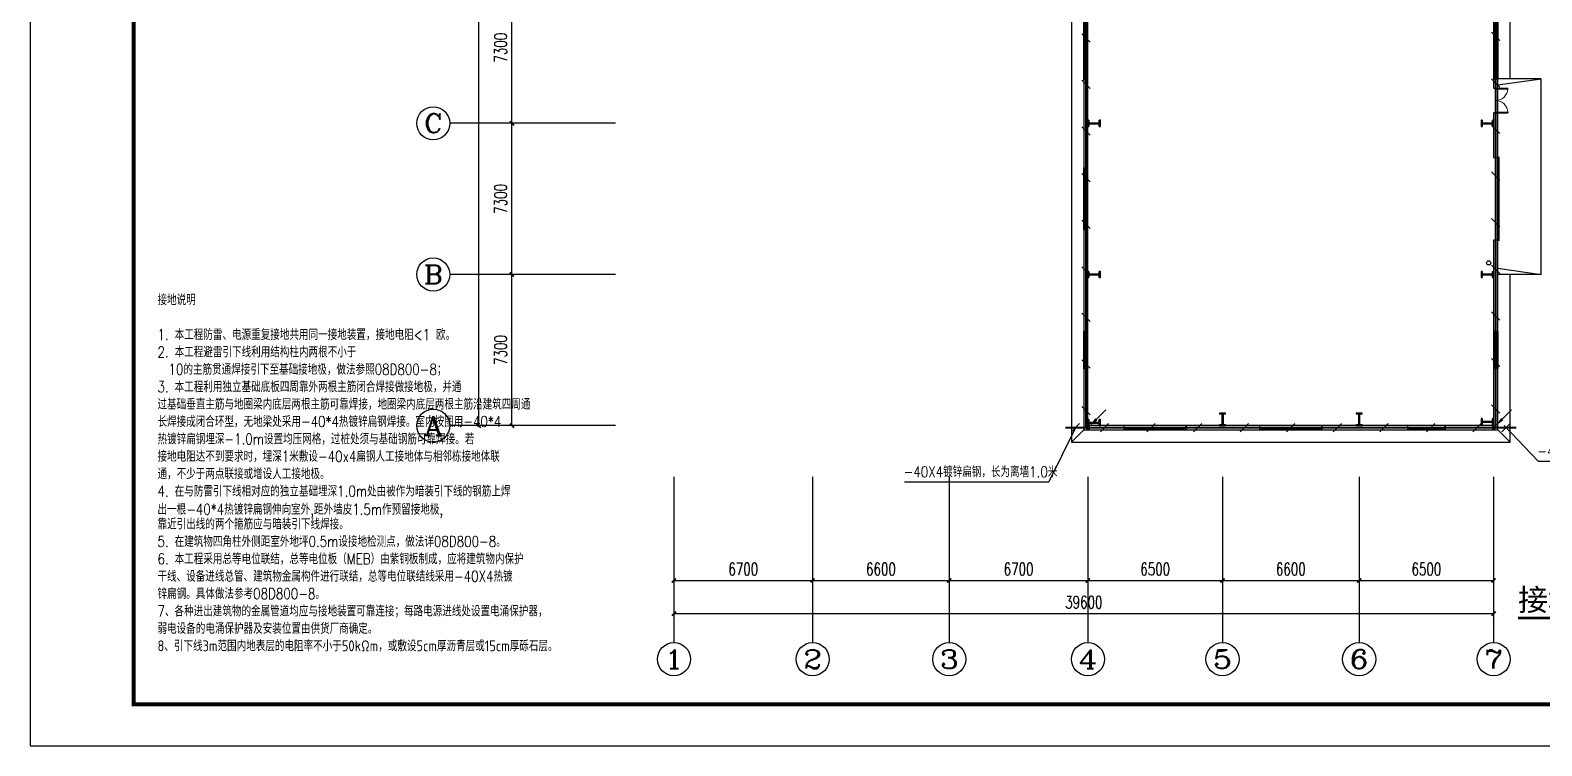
# Model space of a CAD drawing. Extents: x 1680110 to 2699828, y 269661 to 891349.
# Drawn here: x 2361418 to 2434440, y 389232 to 423781 of the extents above; entities that cross this region are included whole.
import ezdxf
from ezdxf.enums import TextEntityAlignment as Align

# ---------------------------------------------------------------- set-up
doc = ezdxf.new("R2010")
doc.units = 0
doc.header["$LTSCALE"] = 1000
doc.header["$MEASUREMENT"] = 0
doc.linetypes.add('CENTER2', pattern=[1.125, 0.75, -0.125, 0.125, -0.125])
doc.linetypes.add('DASH', pattern=[0.35, 0.25, -0.1])
for name, color, linetype in [('AXIS', 3, 'Continuous'), ('AXIS_TEXT', 7, 'Continuous'), ('COLUMN', 9, 'Continuous'), ('DIM-照明', 3, 'Continuous'), ('DIM-箱柜', 3, 'Continuous'), ('DIM_SYMB', 3, 'Continuous'), ('GROUND', 2, 'Continuous'), ('LWIRE', 4, 'Continuous'), ('PUB_TITLE', 4, 'Continuous'), ('SHTLN', 4, 'Continuous'), ('STAIR', 2, 'Continuous'), ('WALL', 9, 'Continuous'), ('WINDOW', 4, 'Continuous'), ('WIRE-接地', 4, 'Continuous'), ('钢柱', 7, 'Continuous')]:
    doc.layers.add(name, color=color, linetype=linetype)
doc.styles.add('_TCH_AXIS', font='COMPLEX', dxfattribs={"bigfont": 'GBCBIG'})
doc.styles.add('_TCH_DIM_T3', font='SIMPLEX', dxfattribs={"width": 0.705882, "bigfont": 'GBCBIG'})
doc.styles.add('_TEL_DIM', font='SIMPLEX', dxfattribs={"width": 0.8, "height": 3.5, "bigfont": 'HZTXT'})
doc.styles.add('COMPLEX', font='COMPLEX')
doc.styles.get("Standard").update_dxf_attribs({"font": 'gbenor.shx', "bigfont": 'gbcbig.shx'})
doc.styles.add('宋体', font='')
doc.styles.get('宋体').set_extended_font_data('NSimSun')
doc.dimstyles.new('_TCH_ARCH&&200', dxfattribs={"dimtxt": 595, "dimasz": 200, "dimexe": 500, "dimexo": 600, "dimgap": 252.5, "dimtad": 1, "dimdec": 0, "dimzin": 0, "dimdsep": 46, "dimtxsty": '_TCH_DIM_T3', "dimblk": 'ARCHTICK', "dimcen": 0.09, "dimclrt": 7, "dimazin": 2, "dimtfac": 1, "dimtdec": 0, "dimtix": 1, "dimtmove": 2, "dimatfit": 3, "dimfxl": 0, "dimtolj": 1, "dimtzin": 0, "dimarcsym": 0})

# ---------------------------------------------------------------- blocks, each defined once
blk = doc.blocks.new('A$C23043752')
at = {"layer": 'COLUMN'}
blk.add_hatch(color=256, dxfattribs=at).paths.add_polyline_path([(0, 600), (0, 550), (125, 550), (125, 50), (0, 50), (0, 0), (300, 0), (300, 50), (175, 50), (175, 550), (300, 550), (300, 600)])
for p, q in [((0, 600), (0, 550)), ((300, 600), (0, 600)), ((125, 550), (0, 550)), ((0, 50), (125, 50)), ((0, 50), (0, 0)), ((0, 0), (300, 0)), ((125, 550), (125, 50)), ((175, 550), (175, 50)), ((300, 550), (175, 550)), ((175, 50), (300, 50)), ((300, 550), (300, 600)), ((300, 0), (300, 50))]:
    blk.add_line(p, q, dxfattribs=at)
blk = doc.blocks.new('A$C2E6C69CD')
at = {"layer": 'COLUMN', "xscale": -1, "rotation": 359.9999999999998}
blk.add_blockref('A$C23043752', (300, 0), dxfattribs=at)
blk.add_blockref('A$C23043752', (300, 0), dxfattribs=at)
blk = doc.blocks.new('A$C6F9B7E11')
blk.add_blockref('A$C2E6C69CD', (0, 0))
blk = doc.blocks.new('$TelecSys$00000008')
blk.add_line((0.4, 0.4), (-0.4, -0.4))
blk = doc.blocks.new('$TelecSys$00000078')
for p, q in [((1.15, 1.15), (0.55, 0.55)), ((0.104, 0.104), (0.104, 0.104)), ((-0.104, -0.104), (-0.104, -0.104))]:
    blk.add_line(p, q)
at = {"const_width": 0.142}
blk.add_lwpolyline([(-0.071, 0, 1), (0.071, 0, 1)], format="xyb", close=True, dxfattribs=at)
blk.add_solid([(0.62, 0.48), (0.48, 0.62), (0.1, 0.1)])
at = {"width": 0.8, "flags": 9}
blk.add_attdef('A', (0, 0), '', height=0.00002, dxfattribs=at)
blk = doc.blocks.new('_ArchTick')
at = {"color": 0, "linetype": 'ByBlock', "const_width": 0.4}
blk.add_lwpolyline([(-0.5, -0.5), (0.5, 0.5)], dxfattribs=at)
blk = doc.blocks.new('*D46')
at = {"layer": 'AXIS', "color": 0, "lineweight": -2, "transparency": 16777216}
for p, q in [((2392516, 401612), (2392516, 396712)), ((2399216, 401612), (2399216, 396712)), ((2392516, 397212), (2399216, 397212))]:
    blk.add_line(p, q, dxfattribs=at)
at = {"layer": 'Defpoints', "color": 0, "transparency": 16777216}
for p in [(2392516, 402212), (2399216, 402212), (2399216, 397212)]:
    blk.add_point(p, dxfattribs=at)
at = {"layer": 'AXIS', "color": 0, "lineweight": -2, "transparency": 16777216, "xscale": 200, "yscale": 200, "zscale": 200, "rotation": 180}
blk.add_blockref('_ArchTick', (2392516, 397212), dxfattribs=at)
at = {"layer": 'AXIS', "color": 0, "lineweight": -2, "transparency": 16777216, "xscale": 200, "yscale": 200, "zscale": 200}
blk.add_blockref('_ArchTick', (2399216, 397212), dxfattribs=at)
at = {"layer": 'AXIS', "color": 7, "transparency": 16777216, "insert": (2395866, 397762), "char_height": 595, "attachment_point": 5, "style": '_TCH_DIM_T3'}
blk.add_mtext('\\A1;6700', dxfattribs=at)
blk = doc.blocks.new('*D47')
at = {"layer": 'AXIS', "color": 0, "lineweight": -2, "transparency": 16777216}
for p, q in [((2399216, 401612), (2399216, 396712)), ((2405816, 401612), (2405816, 396712)), ((2399216, 397212), (2405816, 397212))]:
    blk.add_line(p, q, dxfattribs=at)
at = {"layer": 'Defpoints', "color": 0, "transparency": 16777216}
for p in [(2399216, 402212), (2405816, 402212), (2405816, 397212)]:
    blk.add_point(p, dxfattribs=at)
at = {"layer": 'AXIS', "color": 0, "lineweight": -2, "transparency": 16777216, "xscale": 200, "yscale": 200, "zscale": 200, "rotation": 180}
blk.add_blockref('_ArchTick', (2399216, 397212), dxfattribs=at)
at = {"layer": 'AXIS', "color": 0, "lineweight": -2, "transparency": 16777216, "xscale": 200, "yscale": 200, "zscale": 200}
blk.add_blockref('_ArchTick', (2405816, 397212), dxfattribs=at)
at = {"layer": 'AXIS', "color": 7, "transparency": 16777216, "insert": (2402516, 397762), "char_height": 595, "attachment_point": 5, "style": '_TCH_DIM_T3'}
blk.add_mtext('\\A1;6600', dxfattribs=at)
blk = doc.blocks.new('*D48')
at = {"layer": 'AXIS', "color": 0, "lineweight": -2, "transparency": 16777216}
for p, q in [((2405816, 401612), (2405816, 396712)), ((2412516, 401612), (2412516, 396712)), ((2405816, 397212), (2412516, 397212))]:
    blk.add_line(p, q, dxfattribs=at)
at = {"layer": 'Defpoints', "color": 0, "transparency": 16777216}
for p in [(2405816, 402212), (2412516, 402212), (2412516, 397212)]:
    blk.add_point(p, dxfattribs=at)
at = {"layer": 'AXIS', "color": 0, "lineweight": -2, "transparency": 16777216, "xscale": 200, "yscale": 200, "zscale": 200, "rotation": 180}
blk.add_blockref('_ArchTick', (2405816, 397212), dxfattribs=at)
at = {"layer": 'AXIS', "color": 0, "lineweight": -2, "transparency": 16777216, "xscale": 200, "yscale": 200, "zscale": 200}
blk.add_blockref('_ArchTick', (2412516, 397212), dxfattribs=at)
at = {"layer": 'AXIS', "color": 7, "transparency": 16777216, "insert": (2409166, 397762), "char_height": 595, "attachment_point": 5, "style": '_TCH_DIM_T3'}
blk.add_mtext('\\A1;6700', dxfattribs=at)
blk = doc.blocks.new('*D49')
at = {"layer": 'AXIS', "color": 0, "lineweight": -2, "transparency": 16777216}
for p, q in [((2412516, 401612), (2412516, 396712)), ((2419016, 401612), (2419016, 396712)), ((2412516, 397212), (2419016, 397212))]:
    blk.add_line(p, q, dxfattribs=at)
at = {"layer": 'Defpoints', "color": 0, "transparency": 16777216}
for p in [(2412516, 402212), (2419016, 402212), (2419016, 397212)]:
    blk.add_point(p, dxfattribs=at)
at = {"layer": 'AXIS', "color": 0, "lineweight": -2, "transparency": 16777216, "xscale": 200, "yscale": 200, "zscale": 200, "rotation": 180}
blk.add_blockref('_ArchTick', (2412516, 397212), dxfattribs=at)
at = {"layer": 'AXIS', "color": 0, "lineweight": -2, "transparency": 16777216, "xscale": 200, "yscale": 200, "zscale": 200}
blk.add_blockref('_ArchTick', (2419016, 397212), dxfattribs=at)
at = {"layer": 'AXIS', "color": 7, "transparency": 16777216, "insert": (2415766, 397762), "char_height": 595, "attachment_point": 5, "style": '_TCH_DIM_T3'}
blk.add_mtext('\\A1;6500', dxfattribs=at)
blk = doc.blocks.new('*D50')
at = {"layer": 'AXIS', "color": 0, "lineweight": -2, "transparency": 16777216}
for p, q in [((2419016, 401612), (2419016, 396712)), ((2425616, 401612), (2425616, 396712)), ((2419016, 397212), (2425616, 397212))]:
    blk.add_line(p, q, dxfattribs=at)
at = {"layer": 'Defpoints', "color": 0, "transparency": 16777216}
for p in [(2419016, 402212), (2425616, 402212), (2425616, 397212)]:
    blk.add_point(p, dxfattribs=at)
at = {"layer": 'AXIS', "color": 0, "lineweight": -2, "transparency": 16777216, "xscale": 200, "yscale": 200, "zscale": 200, "rotation": 180}
blk.add_blockref('_ArchTick', (2419016, 397212), dxfattribs=at)
at = {"layer": 'AXIS', "color": 0, "lineweight": -2, "transparency": 16777216, "xscale": 200, "yscale": 200, "zscale": 200}
blk.add_blockref('_ArchTick', (2425616, 397212), dxfattribs=at)
at = {"layer": 'AXIS', "color": 7, "transparency": 16777216, "insert": (2422316, 397762), "char_height": 595, "attachment_point": 5, "style": '_TCH_DIM_T3'}
blk.add_mtext('\\A1;6600', dxfattribs=at)
blk = doc.blocks.new('*D51')
at = {"layer": 'AXIS', "color": 0, "lineweight": -2, "transparency": 16777216}
for p, q in [((2425616, 401612), (2425616, 396712)), ((2432116, 401612), (2432116, 396712)), ((2425616, 397212), (2432116, 397212))]:
    blk.add_line(p, q, dxfattribs=at)
at = {"layer": 'Defpoints', "color": 0, "transparency": 16777216}
for p in [(2425616, 402212), (2432116, 402212), (2432116, 397212)]:
    blk.add_point(p, dxfattribs=at)
at = {"layer": 'AXIS', "color": 0, "lineweight": -2, "transparency": 16777216, "xscale": 200, "yscale": 200, "zscale": 200, "rotation": 180}
blk.add_blockref('_ArchTick', (2425616, 397212), dxfattribs=at)
at = {"layer": 'AXIS', "color": 0, "lineweight": -2, "transparency": 16777216, "xscale": 200, "yscale": 200, "zscale": 200}
blk.add_blockref('_ArchTick', (2432116, 397212), dxfattribs=at)
at = {"layer": 'AXIS', "color": 7, "transparency": 16777216, "insert": (2428866, 397762), "char_height": 595, "attachment_point": 5, "style": '_TCH_DIM_T3'}
blk.add_mtext('\\A1;6500', dxfattribs=at)
blk = doc.blocks.new('*D52')
at = {"layer": 'AXIS', "color": 0, "lineweight": -2, "transparency": 16777216}
for p, q in [((2392516, 401612), (2392516, 395112)), ((2432116, 401612), (2432116, 395112)), ((2392516, 395612), (2432116, 395612))]:
    blk.add_line(p, q, dxfattribs=at)
at = {"layer": 'Defpoints', "color": 0, "transparency": 16777216}
for p in [(2392516, 402212), (2432116, 402212), (2432116, 395612)]:
    blk.add_point(p, dxfattribs=at)
at = {"layer": 'AXIS', "color": 0, "lineweight": -2, "transparency": 16777216, "xscale": 200, "yscale": 200, "zscale": 200, "rotation": 180}
blk.add_blockref('_ArchTick', (2392516, 395612), dxfattribs=at)
at = {"layer": 'AXIS', "color": 0, "lineweight": -2, "transparency": 16777216, "xscale": 200, "yscale": 200, "zscale": 200}
blk.add_blockref('_ArchTick', (2432116, 395612), dxfattribs=at)
at = {"layer": 'AXIS', "color": 7, "transparency": 16777216, "insert": (2412316, 396162), "char_height": 595, "attachment_point": 5, "style": '_TCH_DIM_T3'}
blk.add_mtext('\\A1;39600', dxfattribs=at)
blk = doc.blocks.new('*D53')
at = {"layer": 'AXIS', "color": 0, "lineweight": -2, "transparency": 16777216}
for p, q in [((2389088, 411988), (2384188, 411988)), ((2384688, 404688), (2384688, 411988)), ((2389088, 404688), (2384188, 404688))]:
    blk.add_line(p, q, dxfattribs=at)
at = {"layer": 'Defpoints', "color": 0, "transparency": 16777216}
for p in [(2384688, 411988), (2389688, 411988), (2389688, 404688)]:
    blk.add_point(p, dxfattribs=at)
at = {"layer": 'AXIS', "color": 0, "lineweight": -2, "transparency": 16777216, "xscale": 200, "yscale": 200, "zscale": 200}
for p, rotation in [((2384688, 411988), 90), ((2384688, 404688), 270)]:
    blk.add_blockref('_ArchTick', p, dxfattribs=dict(at, rotation=rotation))
at = {"layer": 'AXIS', "color": 7, "transparency": 16777216, "insert": (2384138, 408338), "char_height": 595, "attachment_point": 5, "rotation": 90, "style": '_TCH_DIM_T3'}
blk.add_mtext('\\A1;7300', dxfattribs=at)
blk = doc.blocks.new('*D54')
at = {"layer": 'AXIS', "color": 0, "lineweight": -2, "transparency": 16777216}
for p, q in [((2389088, 419288), (2384188, 419288)), ((2384688, 411988), (2384688, 419288)), ((2389088, 411988), (2384188, 411988))]:
    blk.add_line(p, q, dxfattribs=at)
at = {"layer": 'Defpoints', "color": 0, "transparency": 16777216}
for p in [(2384688, 419288), (2389688, 419288), (2389688, 411988)]:
    blk.add_point(p, dxfattribs=at)
at = {"layer": 'AXIS', "color": 0, "lineweight": -2, "transparency": 16777216, "xscale": 200, "yscale": 200, "zscale": 200}
for p, rotation in [((2384688, 419288), 90), ((2384688, 411988), 270)]:
    blk.add_blockref('_ArchTick', p, dxfattribs=dict(at, rotation=rotation))
at = {"layer": 'AXIS', "color": 7, "transparency": 16777216, "insert": (2384138, 415638), "char_height": 595, "attachment_point": 5, "rotation": 90, "style": '_TCH_DIM_T3'}
blk.add_mtext('\\A1;7300', dxfattribs=at)
blk = doc.blocks.new('*D55')
at = {"layer": 'AXIS', "color": 0, "lineweight": -2, "transparency": 16777216}
for p, q in [((2389088, 426588), (2384188, 426588)), ((2384688, 419288), (2384688, 426588)), ((2389088, 419288), (2384188, 419288))]:
    blk.add_line(p, q, dxfattribs=at)
at = {"layer": 'Defpoints', "color": 0, "transparency": 16777216}
for p in [(2384688, 426588), (2389688, 426588), (2389688, 419288)]:
    blk.add_point(p, dxfattribs=at)
at = {"layer": 'AXIS', "color": 0, "lineweight": -2, "transparency": 16777216, "xscale": 200, "yscale": 200, "zscale": 200}
for p, rotation in [((2384688, 426588), 90), ((2384688, 419288), 270)]:
    blk.add_blockref('_ArchTick', p, dxfattribs=dict(at, rotation=rotation))
at = {"layer": 'AXIS', "color": 7, "transparency": 16777216, "insert": (2384138, 422938), "char_height": 595, "attachment_point": 5, "rotation": 90, "style": '_TCH_DIM_T3'}
blk.add_mtext('\\A1;7300', dxfattribs=at)
blk = doc.blocks.new('*D60')
at = {"layer": 'AXIS', "color": 0, "lineweight": -2, "transparency": 16777216}
for p, q in [((2389088, 455788), (2382588, 455788)), ((2383088, 404688), (2383088, 455788)), ((2389088, 404688), (2382588, 404688))]:
    blk.add_line(p, q, dxfattribs=at)
at = {"layer": 'Defpoints', "color": 0, "transparency": 16777216}
for p in [(2383088, 455788), (2389688, 455788), (2389688, 404688)]:
    blk.add_point(p, dxfattribs=at)
at = {"layer": 'AXIS', "color": 0, "lineweight": -2, "transparency": 16777216, "xscale": 200, "yscale": 200, "zscale": 200}
for p, rotation in [((2383088, 455788), 90), ((2383088, 404688), 270)]:
    blk.add_blockref('_ArchTick', p, dxfattribs=dict(at, rotation=rotation))
at = {"layer": 'AXIS', "color": 7, "transparency": 16777216, "insert": (2382538, 430238), "char_height": 595, "attachment_point": 5, "rotation": 90, "style": '_TCH_DIM_T3'}
blk.add_mtext('\\A1;51100', dxfattribs=at)
blk = doc.blocks.new('$DorLib2D$00000137')
at = {"color": 0, "linetype": 'DASH'}
blk.add_line((-0.508, 0.723), (0.507, 0.723), dxfattribs=at)
blk = doc.blocks.new('$TCHSYS$WIN2D')
for p, q in [((-0.5, 0.5), (0.5, 0.5)), ((-0.5, 0.5), (-0.5, -0.5)), ((0.5, 0.5), (0.5, -0.5)), ((0.5, 0.167), (-0.5, 0.167)), ((0.5, -0.167), (-0.5, -0.167)), ((-0.5, -0.5), (0.5, -0.5))]:
    blk.add_line(p, q)
blk = doc.blocks.new('$DorLib2D$00000002')
for p, q in [((-0.5, 0), (-0.5, 0.4875)), ((-0.475, 0.4875), (-0.5, 0.4875)), ((-0.475, 0), (-0.475, 0.4875)), ((0.475, 0), (0.475, 0.4875)), ((0.475, 0.4875), (0.5, 0.4875)), ((0.5, 0), (0.5, 0.4875)), ((-0.5, 0), (-0.475, 0)), ((0.5, 0), (0.475, 0))]:
    blk.add_line(p, q)
at = {"lineweight": 13}
for centre, start, end in [((-0.4875, 0), 0, 88.530716), ((0.4875, 0), 91.469284, 180)]:
    blk.add_arc(centre, 0.4875, start, end, dxfattribs=at)
blk = doc.blocks.new('_AXISO')
blk.add_circle((0, 0), 0.5)
at = {"layer": 'AXIS_TEXT', "style": 'COMPLEX', "width": 1.041667}
blk.add_attdef('A', text='', height=0.56, dxfattribs=at).set_placement((-0.25, -0.28), (0.25, -0.28), align=Align.FIT)

msp = doc.modelspace()

# ---------------------------------------------------------------- linework, layer by layer
at = {"color": 8}
msp.add_circle((2431875.8, 412547.5), 100, dxfattribs=at)
at = {"layer": 'AXIS'}
for p, q in [((2389688.4, 419288), (2381688.4, 419288)), ((2389688.4, 411988), (2381688.4, 411988)), ((2389688.4, 404688), (2381688.4, 404688)), ((2392516, 402212), (2392516, 394212)), ((2399216, 402212), (2399216, 394212)), ((2405816, 402212), (2405816, 394212)), ((2412516, 402212), (2412516, 394212)), ((2419016, 402212), (2419016, 394212)), ((2425616, 402212), (2425616, 394212)), ((2432116, 402212), (2432116, 394212))]:
    msp.add_line(p, q, dxfattribs=at)
at = {"layer": 'DIM-照明'}
for p, q in [((2411916, 404588), (2410627.6, 401973)), ((2432616, 404688), (2434263.2, 402974.9)), ((2434263.2, 402974.9), (2441239, 402974.9)), ((2403651.7, 401973), (2410627.6, 401973))]:
    msp.add_line(p, q, dxfattribs=at)
at = {"layer": 'DIM_SYMB', "const_width": 140}
msp.add_lwpolyline([(2433293.1, 395401.4), (2443975.6, 395401.4)], dxfattribs=at)
at = {"layer": 'GROUND', "color": 8}
for p, q in [((2432316, 421438), (2432316, 439038)), ((2432916, 421438), (2432916, 439038)), ((2411716, 425788), (2411716, 403888)), ((2412316, 426388), (2412316, 404488)), ((2432316, 404488), (2432316, 411988)), ((2432916, 403888), (2432916, 411988)), ((2412316, 404488), (2411716, 403888)), ((2411716, 403888), (2432916, 403888)), ((2412316, 404488), (2432316, 404488)), ((2432316, 404488), (2432916, 403888))]:
    msp.add_line(p, q, dxfattribs=at)
at = {"layer": 'PUB_TITLE'}
msp.add_lwpolyline([(2361418.2, 389232.4), (2480218.2, 389232.4), (2480218.2, 473232.4), (2361418.2, 473232.4)], close=True, dxfattribs=at)
at = {"layer": 'PUB_TITLE', "const_width": 200}
msp.add_lwpolyline([(2366418.2, 391232.4), (2478218.2, 391232.4), (2478218.2, 471232.4), (2366418.2, 471232.4)], close=True, dxfattribs=at)
at = {"layer": 'STAIR', "color": 8}
for p, q in [((2434416, 421438), (2432316, 421438)), ((2432316, 411988), (2432316, 421438)), ((2432316, 421138), (2434416, 421438)), ((2434416, 411988), (2434416, 421438)), ((2432316, 412288), (2434416, 411988)), ((2434416, 411988), (2432316, 411988))]:
    msp.add_line(p, q, dxfattribs=at)
at = {"layer": 'WALL', "color": 8}
for p, q in [((2412516, 421388), (2412316, 421388)), ((2412316, 421388), (2412316, 417138)), ((2412516, 417138), (2412516, 421388)), ((2432116, 421438), (2432116, 420988)), ((2432316, 421438), (2432116, 421438)), ((2432316, 420988), (2432316, 421438)), ((2432116, 420988), (2432316, 420988)), ((2432116, 419788), (2432116, 417638)), ((2432316, 419788), (2432116, 419788)), ((2432316, 417638), (2432316, 419788)), ((2412316, 417138), (2412516, 417138)), ((2432116, 417638), (2432316, 417638)), ((2412516, 414138), (2412316, 414138)), ((2412316, 414138), (2412316, 409238)), ((2412516, 409238), (2412516, 414138)), ((2432116, 413638), (2432116, 409238)), ((2432316, 413638), (2432116, 413638)), ((2432316, 409238), (2432316, 413638)), ((2412316, 409238), (2412516, 409238)), ((2432116, 409238), (2432316, 409238)), ((2412516, 407438), (2412316, 407438)), ((2412316, 407438), (2412316, 404488)), ((2412516, 404688), (2412516, 407438)), ((2432316, 407438), (2432116, 407438)), ((2432116, 407438), (2432116, 404688)), ((2432316, 404488), (2432316, 407438)), ((2414266, 404688), (2412516, 404688)), ((2414266, 404488), (2414266, 404688)), ((2420816, 404688), (2417266, 404688)), ((2417266, 404688), (2417266, 404488)), ((2420816, 404488), (2420816, 404688)), ((2427966, 404688), (2423816, 404688)), ((2423816, 404688), (2423816, 404488)), ((2427966, 404488), (2427966, 404688)), ((2432116, 404688), (2429766, 404688)), ((2429766, 404688), (2429766, 404488)), ((2412316, 404488), (2414266, 404488)), ((2417266, 404488), (2420816, 404488)), ((2423816, 404488), (2427966, 404488)), ((2429766, 404488), (2432316, 404488))]:
    msp.add_line(p, q, dxfattribs=at)
at = {"layer": 'WIRE-接地', "linetype": 'CENTER2'}
msp.add_lwpolyline([(2392416, 455888, 100, 100, 0), (2392416, 426488, 100, 100, 0), (2406916, 426488, 100, 100, 0), (2412416, 426488, 100, 100, 0), (2412416, 411988, 100, 100, 0), (2412416, 404588, 100, 100, 0), (2432216, 404588, 100, 100, 0), (2432216, 455888, 100, 100, 0), (2392416, 455888, 0, 0, 0)], format="xyseb", dxfattribs=at)
at = {"layer": 'WIRE-接地', "linetype": 'CENTER2', "const_width": 100}
for points in [[(2412416, 404588), (2411416, 404588)], [(2432216, 404588), (2433216, 404588)]]:
    msp.add_lwpolyline(points, dxfattribs=at)

# ---------------------------------------------------------------- block references
at = {"layer": 'AXIS'}
ref = msp.add_blockref('_AXISO', (2380888.4, 419288), dxfattribs=dict(at, xscale=1600, yscale=1600, zscale=1600))
ref.add_attrib('A', 'C', dxfattribs={"layer": 'AXIS_TEXT', "height": 905.1, "style": '_TCH_AXIS', "width": 1.4}).set_placement((2380435.8, 418835.5), (2381340.9, 418835.5), align=Align.FIT)
ref = msp.add_blockref('_AXISO', (2380888.4, 411988), dxfattribs=dict(at, xscale=1600, yscale=1600, zscale=1600))
ref.add_attrib('A', 'B', dxfattribs={"layer": 'AXIS_TEXT', "height": 905.1, "style": '_TCH_AXIS', "width": 1.235294}).set_placement((2380435.8, 411535.5), (2381340.9, 411535.5), align=Align.FIT)
ref = msp.add_blockref('_AXISO', (2380888.4, 404688), dxfattribs=dict(at, xscale=1600, yscale=1600, zscale=1600))
ref.add_attrib('A', 'A', dxfattribs={"layer": 'AXIS_TEXT', "height": 905.1, "style": '_TCH_AXIS', "width": 1.166667}).set_placement((2380435.8, 404235.5), (2381340.9, 404235.5), align=Align.FIT)
ref = msp.add_blockref('_AXISO', (2392516, 393412), dxfattribs=dict(at, xscale=1600, yscale=1600, zscale=1600))
ref.add_attrib('A', '1', dxfattribs={"layer": 'AXIS_TEXT', "height": 905.1, "style": '_TCH_AXIS', "width": 2.333333}).set_placement((2392063.4, 392959.5), (2392968.5, 392959.5), align=Align.FIT)
ref = msp.add_blockref('_AXISO', (2399216, 393412), dxfattribs=dict(at, xscale=1600, yscale=1600, zscale=1600))
ref.add_attrib('A', '2', dxfattribs={"layer": 'AXIS_TEXT', "height": 905.1, "style": '_TCH_AXIS', "width": 1.5}).set_placement((2398763.4, 392959.5), (2399668.5, 392959.5), align=Align.FIT)
ref = msp.add_blockref('_AXISO', (2405816, 393412), dxfattribs=dict(at, xscale=1600, yscale=1600, zscale=1600))
ref.add_attrib('A', '3', dxfattribs={"layer": 'AXIS_TEXT', "height": 905.1, "style": '_TCH_AXIS', "width": 1.5}).set_placement((2405363.4, 392959.5), (2406268.5, 392959.5), align=Align.FIT)
ref = msp.add_blockref('_AXISO', (2412516, 393412), dxfattribs=dict(at, xscale=1600, yscale=1600, zscale=1600))
ref.add_attrib('A', '4', dxfattribs={"layer": 'AXIS_TEXT', "height": 905.1, "style": '_TCH_AXIS', "width": 1.3125}).set_placement((2412063.4, 392959.5), (2412968.5, 392959.5), align=Align.FIT)
ref = msp.add_blockref('_AXISO', (2419016, 393412), dxfattribs=dict(at, xscale=1600, yscale=1600, zscale=1600))
ref.add_attrib('A', '5', dxfattribs={"layer": 'AXIS_TEXT', "height": 905.1, "style": '_TCH_AXIS', "width": 1.5}).set_placement((2418563.4, 392959.5), (2419468.5, 392959.5), align=Align.FIT)
ref = msp.add_blockref('_AXISO', (2425616, 393412), dxfattribs=dict(at, xscale=1600, yscale=1600, zscale=1600))
ref.add_attrib('A', '6', dxfattribs={"layer": 'AXIS_TEXT', "height": 905.1, "style": '_TCH_AXIS', "width": 1.5}).set_placement((2425163.4, 392959.5), (2426068.5, 392959.5), align=Align.FIT)
ref = msp.add_blockref('_AXISO', (2432116, 393412), dxfattribs=dict(at, xscale=1600, yscale=1600, zscale=1600))
ref.add_attrib('A', '7', dxfattribs={"layer": 'AXIS_TEXT', "height": 905.1, "style": '_TCH_AXIS', "width": 1.5}).set_placement((2431663.4, 392959.5), (2432568.5, 392959.5), align=Align.FIT)
at = {"layer": 'LWIRE', "xscale": 750, "yscale": 750, "zscale": 750}
for p in [(2412516, 404588), (2432116, 404588)]:
    msp.add_blockref('$TelecSys$00000078', p, dxfattribs=at)
at = {"layer": 'SHTLN', "xscale": 500, "yscale": 500, "zscale": 500}
for p, rotation in [((2412416, 423413), 270), ((2432216, 423488), 90), ((2412416, 421163), 270), ((2432216, 421238), 90), ((2432216, 418988), 90), ((2412416, 418913), 270), ((2412416, 416663), 270), ((2432216, 416738), 90), ((2412416, 414413), 270), ((2432216, 414488), 90), ((2412416, 412163), 270), ((2432216, 412238), 90), ((2412416, 409913), 270), ((2432216, 409988), 90), ((2412416, 407663), 270), ((2432216, 407738), 90), ((2412416, 405413), 270), ((2432216, 405488), 90), ((2411916, 404588), 180)]:
    msp.add_blockref('$TelecSys$00000008', p, dxfattribs=dict(at, rotation=rotation))
for p in [(2413316, 404588), (2415566, 404588), (2417816, 404588), (2420066, 404588), (2422316, 404588), (2424566, 404588), (2426816, 404588), (2429066, 404588), (2431316, 404588), (2432716, 404588)]:
    msp.add_blockref('$TelecSys$00000008', p, dxfattribs=at)
at = {"layer": 'WINDOW', "color": 8}
for name, p, xscale, yscale, zscale, rotation in [('$TCHSYS$WIN2D', (2412416, 422888), 3000, -200, 3000, 90), ('$TCHSYS$WIN2D', (2432216, 422938), 3000, -200, 3000, 270), ('$DorLib2D$00000002', (2432216, 420388), 1200, 1200, 1200, 270), ('$TCHSYS$WIN2D', (2412416, 415638), 3000, 200, 3000, 90), ('$DorLib2D$00000137', (2432216, 415638), 4000, 200, 4000, 270), ('$TCHSYS$WIN2D', (2412416, 408338), 1800, -200, 1800, 90), ('$TCHSYS$WIN2D', (2432216, 408338), 1800, 200, 1800, 270), ('$TCHSYS$WIN2D', (2415766, 404588), 3000, 200, 3000, 180), ('$TCHSYS$WIN2D', (2422316, 404588), 3000, 200, 3000, 180), ('$TCHSYS$WIN2D', (2428866, 404588), 1800, 200, 1800, 180)]:
    msp.add_blockref(name, p, dxfattribs=dict(at, xscale=xscale, yscale=yscale, zscale=zscale, rotation=rotation))
at = {"layer": '钢柱', "color": 8, "ltscale": 1000, "xscale": -1, "rotation": 90}
for p in [(2413116, 419438), (2432116, 419438), (2413116, 412138), (2432116, 412138), (2413116, 404988), (2432116, 405028)]:
    msp.add_blockref('A$C6F9B7E11', p, dxfattribs=at)
at = {"layer": '钢柱', "color": 8, "ltscale": 1000, "xscale": -1}
for p in [(2419166, 404688), (2425766, 404688)]:
    msp.add_blockref('A$C6F9B7E11', p, dxfattribs=at)

# ---------------------------------------------------------------- texts
at = {"layer": 'DIM-照明', "color": 7, "style": '_TEL_DIM', "width": 0.8}
for s, p in [('接地说明', (2367566.6, 410503.9)), ('1. 本工程防雷、电源重复接地共用同一接地装置，接地电阻<1 欧。', (2367566.6, 408823.9)), ('2. 本工程避雷引下线利用结构柱内两根不小于', (2367566.6, 407983.9)), ('10的主筋贯通焊接引下至基础接地极，做法参照08D800-8；', (2368098.6, 407143.9)), ('3. 本工程利用独立基础底板四周靠外两根主筋闭合焊接做接地极，并通', (2367566.6, 406303.9)), ('过基础垂直主筋与地圈梁内底层两根主筋可靠焊接，地圈梁内底层两根主筋沿建筑四周通', (2367566.6, 405463.9)), ('长焊接成闭合环型，无地梁处采用-40*4热镀锌扁钢焊接。室内按图用-40*4', (2367566.6, 404623.9)), ('热镀锌扁钢埋深-1.0m设置均压网格，过桩处须与基础钢筋可靠焊接。若', (2367566.6, 403783.9)), ('接地电阻达不到要求时，埋深1米敷设-40x4扁钢人工接地体与相邻栋接地体联', (2367566.6, 402943.9)), ('通，不少于两点联接或增设人工接地极。', (2367566.6, 402103.9)), ('4. 在与防雷引下线相对应的独立基础埋深1.0m处由被作为暗装引下线的钢筋上焊', (2367566.6, 401263.9)), ('出一根-40*4热镀锌扁钢伸向室外,距外墙皮1.5m作预留接地极,', (2367566.6, 400386.5)), ('靠近引出线的两个箍筋应与暗装引下线焊接。', (2367566.6, 399674.7)), ('5. 在建筑物四角柱外侧距室外地坪0.5m设接地检测点，做法详08D800-8。', (2367566.6, 398834.7)), ('6. 本工程采用总等电位联结，总等电位板（MEB）由紫铜板制成，应将建筑物内保护', (2367566.6, 397994.7)), ('干线、设备进线总管、建筑物金属构件进行联结，总等电位联结线采用-40X4热镀', (2367566.6, 397154.7)), ('锌扁钢。具体做法参考08D800-8。', (2367566.6, 396314.7)), ('7、各种进出建筑物的金属管道均应与接地装置可靠连接；每路电源进线处设置电涌保护器，', (2367566.6, 395474.7)), ('弱电设备的电涌保护器及安装位置由供货厂商确定。', (2367566.6, 394634.7)), ('8、引下线3m范围内地表层的电阻率不小于50kΩm，或敷设5cm厚沥青层或15cm厚砾石层。 ', (2367566.6, 393794.7))]:
    msp.add_text(s, height=525, dxfattribs=at).set_placement(p)
at = {"layer": 'DIM-箱柜', "color": 7, "style": '_TEL_DIM', "width": 0.8}
for p in [(2434224.4, 403200.3), (2403612.9, 402198.5)]:
    msp.add_text('-40X4镀锌扁钢，长为离墙1.0米', height=525, dxfattribs=at).set_placement(p)
at = {"layer": 'DIM_SYMB', "color": 7, "style": '宋体'}
msp.add_text('接地装置平面图', height=1063.29, dxfattribs=at).set_placement((2433293.1, 395751.8))

# ---------------------------------------------------------------- dimensions: what is measured, and where the dimension line sits
at = {"layer": 'AXIS'}
for p1, p2, distance, picture, middle in [((2389688.4, 404688), (2389688.4, 455788), 6600, '*D60', (2382538.4, 430238)), ((2389688.4, 419288), (2389688.4, 426588), 5000, '*D55', (2384138.4, 422938)), ((2389688.4, 411988), (2389688.4, 419288), 5000, '*D54', (2384138.4, 415638)), ((2389688.4, 404688), (2389688.4, 411988), 5000, '*D53', (2384138.4, 408338)), ((2392516, 402212), (2399216, 402212), -5000, '*D46', (2395866, 397762)), ((2392516, 402212), (2432116, 402212), -6600, '*D52', (2412316, 396162)), ((2399216, 402212), (2405816, 402212), -5000, '*D47', (2402516, 397762)), ((2405816, 402212), (2412516, 402212), -5000, '*D48', (2409166, 397762)), ((2412516, 402212), (2419016, 402212), -5000, '*D49', (2415766, 397762)), ((2419016, 402212), (2425616, 402212), -5000, '*D50', (2422316, 397762)), ((2425616, 402212), (2432116, 402212), -5000, '*D51', (2428866, 397762))]:
    dim = msp.add_aligned_dim(p1=p1, p2=p2, distance=distance, dimstyle='_TCH_ARCH&&200', dxfattribs=at)
    dim.commit()
    dim.dimension.update_dxf_attribs({"geometry": picture, "text_midpoint": middle})

doc.saveas('drawing.dxf')
